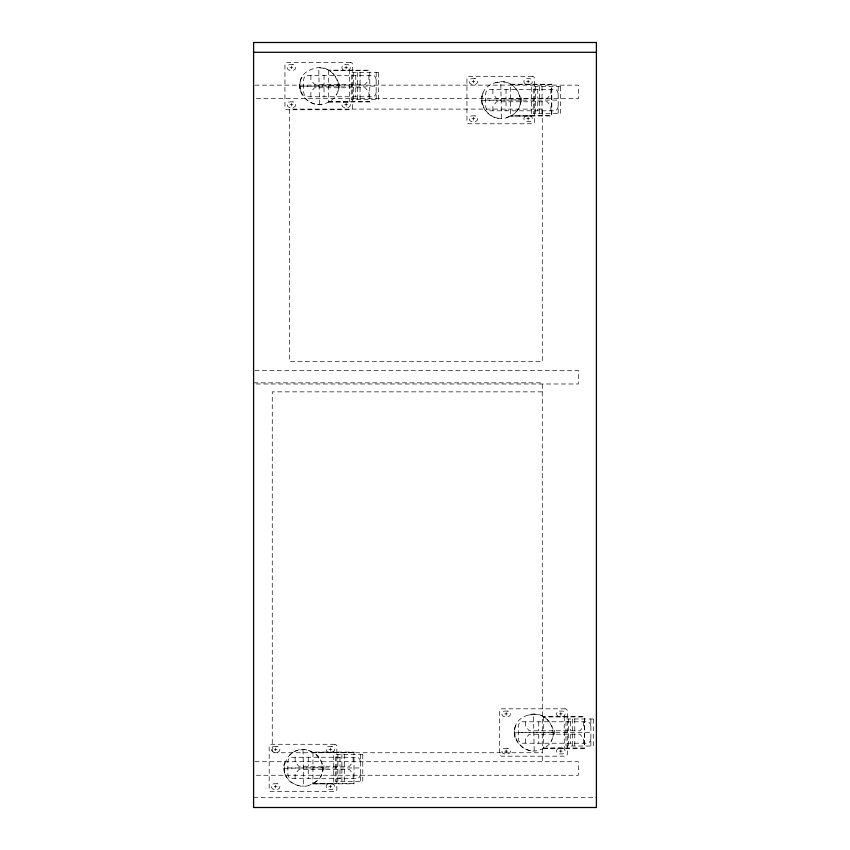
<?xml version="1.0" encoding="UTF-8"?>
<svg xmlns="http://www.w3.org/2000/svg" width="850" height="850" viewBox="0 0 850 850"><rect width="100%" height="100%" fill="white"/><g stroke="black" fill="none" stroke-linecap="round" stroke-linejoin="round"><path stroke-width="0.64" stroke-dasharray="4.25 3.19" d="M353.951 783.466L312.715 783.827L353.993 783.827L353.993 752.091L312.715 752.091C283.911 738.597 270.598 784.943 303.663 786.122M328.493 101.936L369.771 101.936L369.771 70.199L328.493 70.199L369.729 70.561M313.183 783.827L333.784 783.827L333.742 752.091M349.159 70.561L349.562 70.199L349.318 101.575M510.595 84.586L551.724 84.586L551.724 115.6L510.489 115.961L551.767 115.961L551.767 84.224L510.489 84.224L510.595 115.961L531.558 115.961L531.516 84.224M543.214 748.372L584.492 748.372L584.492 716.635L543.214 716.996M543.904 748.085C520.104 762.078 500.161 722.872 528.456 715.062C548.686 707.795 563.869 739.022 543.32 748.372L564.028 748.011M329.194 101.66C305.394 115.653 285.441 76.447 313.735 68.637C333.965 61.37 349.159 92.586 328.599 101.936L349.562 101.936M308.72 785.432C293.877 790.426 277.334 773.266 286.216 759.156M289.266 755.352C309.092 735.558 338.746 770.78 312.821 783.466M506.494 117.566L511.19 115.674C487.39 129.668 467.436 90.461 495.741 82.652C515.961 75.384 531.154 106.611 510.595 115.961M528.445 715.062L533.492 714.372L534.172 750.667C520.593 751.634 509.044 735.803 516.704 723.701M533.492 714.372C547.071 713.405 558.62 729.236 550.959 741.338M301.984 77.276C293.112 91.375 309.655 108.545 324.509 103.541M319.462 104.242L318.771 67.936C332.361 66.969 343.91 82.811 336.249 94.902M353.951 752.452L312.821 752.452C320.992 755.299 326.156 768.442 320.471 776.794M495.741 82.652L500.799 81.961L501.457 118.256C487.879 119.223 476.329 103.392 483.99 91.29M376.146 92.267L375.668 94.531L374.34 96.177L372.523 96.783L307.264 96.783L305.447 96.177L304.119 94.531L303.641 92.267L303.641 79.868L304.119 77.616L305.447 75.958L307.264 75.363L372.523 75.363L374.34 75.958L375.668 77.616L376.146 79.868M360.379 774.159L359.89 776.411L358.562 778.069L356.745 778.674L291.486 778.674L289.669 778.069L288.352 776.411L287.863 774.159L287.863 761.759L288.352 759.496L289.669 757.849L291.486 757.244L356.745 757.244L358.562 757.849L359.89 759.496L360.379 761.759M558.153 106.293L557.664 108.545L556.336 110.203L554.519 110.808L489.26 110.808L487.454 110.203L486.126 108.545L485.637 106.293L485.637 93.893L486.126 91.63L487.454 89.983L489.26 89.377L554.519 89.377L556.336 89.983L557.664 91.63L558.153 93.893M590.867 738.703L590.378 740.956L589.05 742.613L587.244 743.219L521.974 743.219L520.168 742.613L518.84 740.956L518.351 738.703L518.351 726.304L518.84 724.041L520.168 722.394L521.974 721.788L587.244 721.788L589.05 722.394L590.378 724.041L590.867 726.304M515.196 112.731C527.68 101.713 516.609 80.548 500.799 81.961M317.422 780.608L313.416 783.551L308.731 785.432M299.529 86.402L338.714 85.765M481.525 100.427L520.71 99.79M514.239 732.838L553.424 732.201M283.751 768.294L322.936 767.656M290.02 67.469L292.836 67.469M344.707 67.469L347.533 67.469M472.016 81.483L474.842 81.483M526.713 81.483L529.529 81.483M254.926 85.138L578.361 85.138L578.361 98.664L253.597 98.664M303.641 86.073L376.146 86.073M485.637 100.088L558.153 100.088M328.493 101.575L369.729 101.575M290.02 104.677L292.836 104.677M344.707 104.677L347.533 104.677M472.016 118.703L474.842 118.703M526.713 118.703L529.529 118.703M254.926 370.462L578.361 370.462L578.361 383.987L253.597 383.987M253.597 382.84L542.279 382.84L542.279 761.727M542.279 391.861L272.266 391.861L272.266 752.76L542.279 752.76M504.741 713.894L507.556 713.894M559.428 713.894L562.243 713.894M518.351 732.498L590.867 732.498M543.214 748.011L584.439 748.011L584.439 716.996L543.32 716.635M274.242 749.349L277.068 749.349M328.939 749.349L331.755 749.349M504.741 751.102L507.556 751.102M559.428 751.102L562.243 751.102M254.926 761.727L578.361 761.727L578.361 775.253L253.597 775.253M287.863 767.954L360.379 767.954M274.242 786.569L277.068 786.569M328.939 786.569L331.755 786.569M253.597 797.704L596.403 797.704M564.23 716.635L564.273 748.372M303.004 749.827L303.684 786.122M590.878 718.972L590.878 746.034M583.61 721.788L583.61 726.304L579.987 730.809L529.231 730.809L525.608 726.304L525.608 721.788M583.61 743.219L583.61 738.703L579.987 734.198L529.231 734.198L525.608 738.703L525.608 743.219M574.77 718.972L574.77 746.034M572.379 718.972L572.379 746.034M570.467 721.788L570.467 730.809M570.467 734.198L570.467 743.219M568.395 718.972L568.395 746.034M560.841 712.481L560.841 715.307M560.841 749.7L560.841 752.516M558.163 86.562L558.163 113.624M554.391 730.246L554.391 734.761M550.896 89.377L550.896 93.893L547.273 98.398L496.517 98.398L492.883 93.893L492.883 89.377M550.896 110.808L550.896 106.293L547.273 101.787L496.517 101.787L492.883 106.293L492.883 110.808M543.447 716.996L543.447 748.011M542.056 86.562L542.056 113.624M539.665 86.562L539.665 113.624M538.751 721.788L538.751 730.809M538.751 734.198L538.751 743.219M537.753 89.377L537.753 98.398M537.753 101.787L537.753 110.808M535.681 86.562L535.681 113.624M528.116 80.081L528.116 82.896M528.116 117.289L528.116 120.105M521.666 97.835L521.666 102.351M506.143 712.481L506.143 715.307M506.143 749.7L506.143 752.516M506.026 89.377L506.026 98.398M506.026 101.787L506.026 110.808M473.429 80.081L473.429 82.896M473.429 117.289L473.429 120.105M376.168 72.537L376.168 99.599M368.9 75.363L368.9 79.868L365.277 84.384L314.511 84.384L310.888 79.868L310.888 75.363M368.9 96.783L368.9 92.267L365.277 87.762L314.511 87.762L310.888 92.267L310.888 96.783M360.389 754.428L360.389 781.49M360.06 72.537L360.06 99.599M357.669 72.537L357.669 99.599M355.757 75.363L355.757 84.384M355.757 87.762L355.757 96.783M353.674 72.537L353.674 99.599M353.122 757.244L353.122 761.759L349.499 766.264L298.743 766.264L295.109 761.759L295.109 757.244M353.122 778.674L353.122 774.159L349.499 769.654L298.743 769.654L295.109 774.159L295.109 778.674M346.12 66.056L346.12 68.871M346.12 103.264L346.12 106.091M344.282 754.428L344.282 781.49M341.891 754.428L341.891 781.49M339.979 757.244L339.979 766.264M339.979 769.654L339.979 778.674M339.671 83.821L339.671 88.326M337.896 754.428L337.896 781.49M330.342 747.947L330.342 750.763M330.342 785.156L330.342 787.971M328.727 70.561L328.727 101.575M324.031 75.363L324.031 84.384M324.031 87.762L324.031 96.783M323.892 765.701L323.892 770.217M312.949 752.452L312.949 783.466M308.252 757.244L308.252 766.264M308.252 769.654L308.252 778.674M291.433 66.056L291.433 68.871M291.433 103.264L291.433 106.091M275.655 747.947L275.655 750.763M275.655 785.156L275.655 787.971M300.284 91.109A8.808 1.009 89.1 0 1 300.103 81.685M347.533 70.284A2.816 2.816 0 0 0 350.349 67.469A2.816 2.816 0 0 0 347.533 64.642L344.707 64.642A2.816 2.816 0 0 0 341.891 67.469A2.816 2.816 0 0 0 344.707 70.284M482.279 105.124A8.808 1.009 89.1 0 1 482.099 95.71M529.529 115.876A2.816 2.816 0 0 1 532.344 118.703A2.816 2.816 0 0 1 529.529 121.518L526.713 121.518A2.816 2.816 0 0 1 523.887 118.703A2.816 2.816 0 0 1 526.713 115.876M529.529 84.309A2.816 2.816 0 0 0 532.344 81.483A2.816 2.816 0 0 0 529.529 78.668L526.713 78.668A2.816 2.816 0 0 0 523.887 81.483A2.816 2.816 0 0 0 526.713 84.309M284.506 772.99A8.808 1.009 89.1 0 1 284.325 763.576M331.755 783.742A2.816 2.816 0 0 1 334.571 786.569A2.816 2.816 0 0 1 331.755 789.384L328.939 789.384A2.816 2.816 0 0 1 326.113 786.569A2.816 2.816 0 0 1 328.939 783.742M515.004 737.534A8.808 1.009 89.1 0 1 514.824 728.121M562.243 748.287A2.816 2.816 0 0 1 565.069 751.102A2.816 2.816 0 0 1 562.243 753.929L559.428 753.929A2.816 2.816 0 0 1 556.612 751.102A2.816 2.816 0 0 1 559.428 748.287M562.243 716.709A2.816 2.816 0 0 0 565.069 713.894A2.816 2.816 0 0 0 562.243 711.078L559.428 711.078A2.816 2.816 0 0 0 556.612 713.894A2.816 2.816 0 0 0 559.428 716.709M350.349 62.39L287.204 62.39A2.252 2.252 0 0 0 284.941 64.642L284.941 107.493A2.252 2.252 0 0 0 287.204 109.756L350.349 109.756A2.252 2.252 0 0 0 352.601 107.493L352.601 64.642A2.252 2.252 0 0 0 350.349 62.39M292.836 64.642L290.02 64.642A2.816 2.816 0 0 0 287.204 67.469A2.816 2.816 0 0 0 290.02 70.284L292.836 70.284A2.816 2.816 0 0 0 295.662 67.469A2.816 2.816 0 0 0 292.836 64.642M378.558 72.537L351.284 72.537L351.284 99.599L378.558 99.599L378.558 72.537M532.344 76.415L469.2 76.415A2.252 2.252 0 0 0 466.947 78.668L466.947 121.518A2.252 2.252 0 0 0 469.2 123.771L532.344 123.771A2.252 2.252 0 0 0 534.608 121.518L534.608 78.668A2.252 2.252 0 0 0 532.344 76.415M474.842 78.668L472.016 78.668A2.816 2.816 0 0 0 469.2 81.483A2.816 2.816 0 0 0 472.016 84.309L474.842 84.309A2.816 2.816 0 0 0 477.658 81.483A2.816 2.816 0 0 0 474.842 78.668M560.554 86.562L533.279 86.562L533.279 113.624L560.554 113.624L560.554 86.562M292.836 101.862L290.02 101.862A2.816 2.816 0 0 0 287.204 104.677A2.816 2.816 0 0 0 290.02 107.493L292.836 107.493A2.816 2.816 0 0 0 295.662 104.677A2.816 2.816 0 0 0 292.836 101.862M347.533 101.862L344.707 101.862A2.816 2.816 0 0 0 341.891 104.677A2.816 2.816 0 0 0 344.707 107.493L347.533 107.493A2.816 2.816 0 0 0 350.349 104.677A2.816 2.816 0 0 0 347.533 101.862M542.279 109.098L289.68 109.098L289.68 361.696L542.279 361.696L542.279 109.098M474.842 115.876L472.016 115.876A2.816 2.816 0 0 0 469.2 118.703A2.816 2.816 0 0 0 472.016 121.518L474.842 121.518A2.816 2.816 0 0 0 477.658 118.703A2.816 2.816 0 0 0 474.842 115.876M565.069 708.826L501.914 708.826A2.252 2.252 0 0 0 499.662 711.078L499.662 753.929A2.252 2.252 0 0 0 501.914 756.181L565.069 756.181A2.252 2.252 0 0 0 567.322 753.929L567.322 711.078A2.252 2.252 0 0 0 565.069 708.826M507.556 711.078L504.741 711.078A2.816 2.816 0 0 0 501.914 713.894A2.816 2.816 0 0 0 504.741 716.709L507.556 716.709A2.816 2.816 0 0 0 510.372 713.894A2.816 2.816 0 0 0 507.556 711.078M593.268 718.972L566.004 718.972L566.004 746.034L593.268 746.034L593.268 718.972M334.571 744.281L271.426 744.281A2.252 2.252 0 0 0 269.174 746.534L269.174 789.384A2.252 2.252 0 0 0 271.426 791.637L334.571 791.637A2.252 2.252 0 0 0 336.834 789.384L336.834 746.534A2.252 2.252 0 0 0 334.571 744.281M277.068 746.534L274.242 746.534A2.816 2.816 0 0 0 271.426 749.349A2.816 2.816 0 0 0 274.242 752.176L277.068 752.176A2.816 2.816 0 0 0 279.884 749.349A2.816 2.816 0 0 0 277.068 746.534M331.755 746.534L328.939 746.534A2.816 2.816 0 0 0 326.113 749.349A2.816 2.816 0 0 0 328.939 752.176L331.755 752.176A2.816 2.816 0 0 0 334.571 749.349A2.816 2.816 0 0 0 331.755 746.534M507.556 748.287L504.741 748.287A2.816 2.816 0 0 0 501.914 751.102A2.816 2.816 0 0 0 504.741 753.929L507.556 753.929A2.816 2.816 0 0 0 510.372 751.102A2.816 2.816 0 0 0 507.556 748.287M362.78 754.428L335.506 754.428L335.506 781.49L362.78 781.49L362.78 754.428M277.068 783.742L274.242 783.742A2.816 2.816 0 0 0 271.426 786.569A2.816 2.816 0 0 0 274.242 789.384L277.068 789.384A2.816 2.816 0 0 0 279.884 786.569A2.816 2.816 0 0 0 277.068 783.742"/><path stroke-width="1.27" d="M253.597 52.296L596.403 52.296M596.403 42.5L253.597 42.5L253.597 807.5L596.403 807.5L596.403 42.5"/></g></svg>
